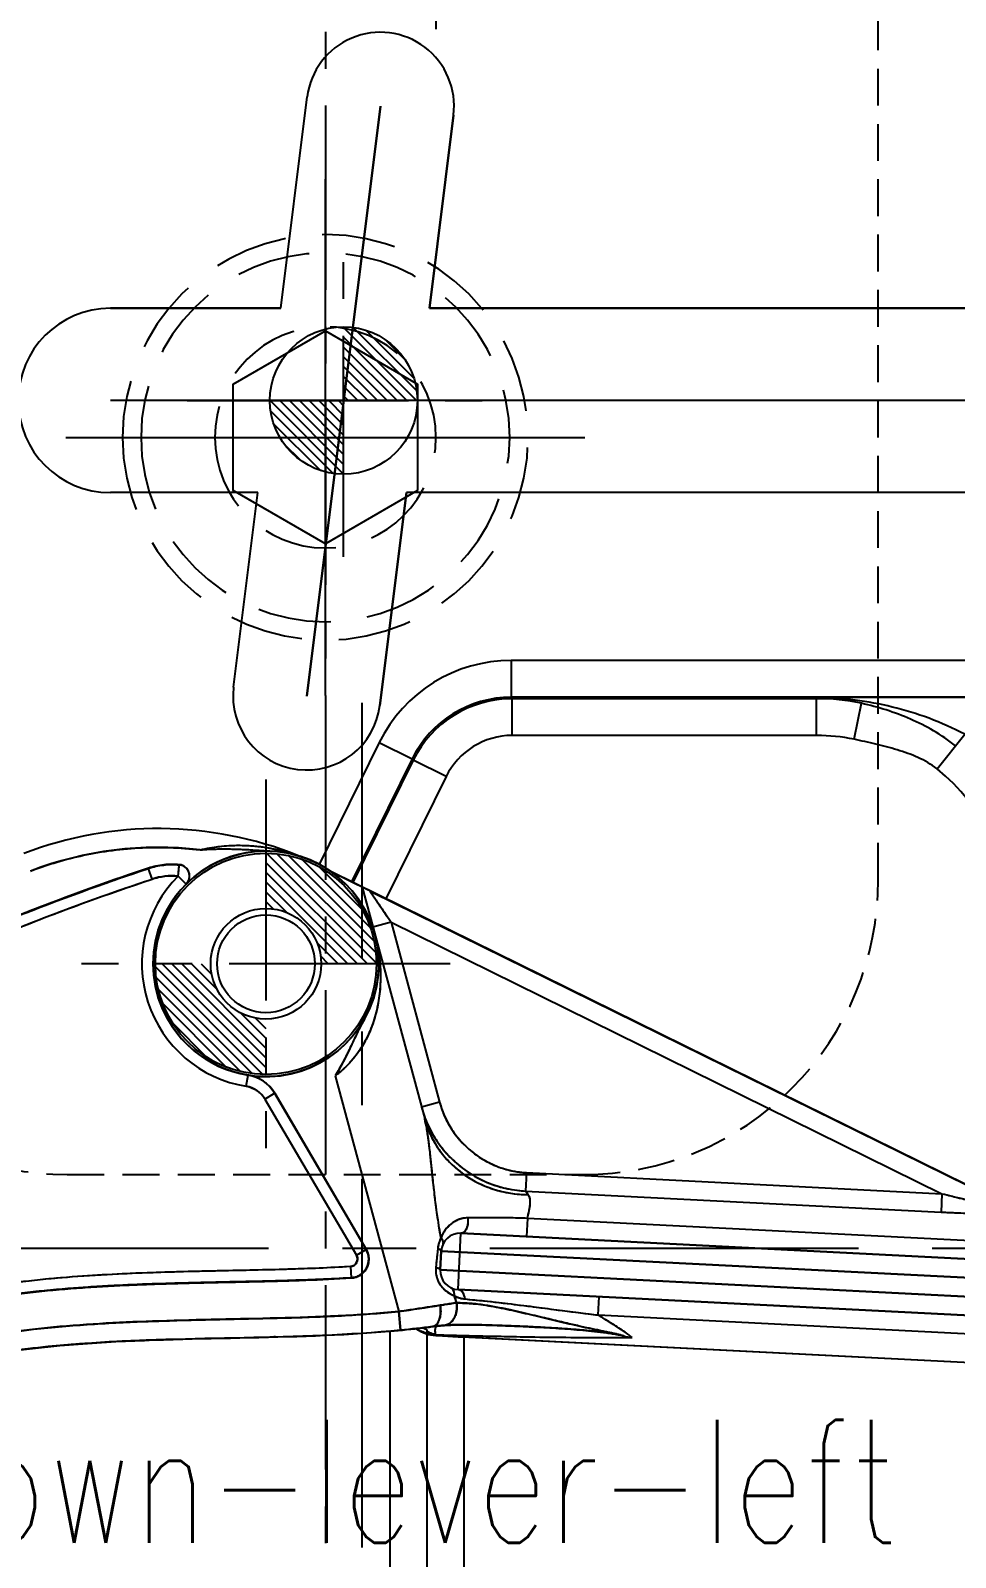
# Model space of a CAD drawing. Header units: millimetres. Extents: x 28656 to 29764, y -21384 to -20601.
# Drawn here: x 29195.28 to 29220.37, y -20799.65 to -20758.23 of the extents above; entities that cross this region are included whole.
import ezdxf

# ---------------------------------------------------------------- set-up
doc = ezdxf.new("R2010")
doc.units = ezdxf.units.MM
doc.header["$LTSCALE"] = 8
for name, pattern in [('CENTER', [2, 1.25, -0.25, 0.25, -0.25]), ('CENTER2', [1.125, 0.75, -0.125, 0.125, -0.125]), ('HIDDEN', [0.375, 0.25, -0.125]), ('HIDDEN2', [0.1875, 0.125, -0.0625])]:
    doc.linetypes.add(name, pattern=pattern)
for name, color, linetype in [('Cav-cor', 30, 'Continuous'), ('CL', 1, 'Continuous'), ('PIN', 5, 'Continuous'), ('PRODUCT', 1, 'Continuous'), ('Ru', 8, 'Continuous'), ('SCREW', 52, 'HIDDEN')]:
    doc.layers.add(name, color=color, linetype=linetype)
doc.styles.add('txt', font='txt.shx', dxfattribs={"width": 0.75, "height": 3.2})

# ---------------------------------------------------------------- blocks, each defined once
blk = doc.blocks.new('20100512.182342')
at = {"linetype": 'HIDDEN'}
blk.add_circle((0, 0), 5.5, dxfattribs=at)
at = {"layer": 'SCREW', "linetype": 'CENTER', "ltscale": 5}
for p, q in [((0, -7.042), (0, 7.042)), ((-7, 0), (7, 0))]:
    blk.add_line(p, q, dxfattribs=at)
at = {"layer": 'SCREW', "linetype": 'Continuous'}
blk.add_lwpolyline([(-1.443, 2.5), (-2.887, 0), (-1.443, -2.5), (1.443, -2.5), (2.887, 0), (1.443, 2.5)], close=True, dxfattribs=at)
at = {"layer": 'SCREW'}
for radius in [5, 3]:
    blk.add_circle((0, 0), radius, dxfattribs=at)

msp = doc.modelspace()

# ---------------------------------------------------------------- hatches: boundary and pattern name
at = {"layer": 'PIN', "linetype": 'Continuous'}
h = msp.add_hatch(dxfattribs=at)
h.set_pattern_fill('ANSI31', color=141, scale=1.5, angle=90, style=0)
h.set_pattern_definition([(135, (29409.0583, -20782.50562), (-0.13258252, -0.13258252), [])])
h.paths.add_polyline_path([(29203.776, -20768.266), (29201.776, -20768.266, 0.414214), (29203.776, -20770.266)])
h.paths.add_polyline_path([(29203.776, -20766.266), (29203.776, -20768.266), (29205.776, -20768.266, 0.414214)])
h = msp.add_hatch(dxfattribs=at)
h.set_pattern_fill('ANSI31', color=61, scale=1.5, angle=90, style=0)
h.set_pattern_definition([(135, (28966.96024, -21080.12918), (-0.13258252, -0.13258252), [])])
h.paths.add_polyline_path([(29198.669, -20783.547), (29200.169, -20783.547, 0.414214), (29201.669, -20785.047), (29201.669, -20786.547, -0.414214)])
h.paths.add_polyline_path([(29201.669, -20782.047), (29201.669, -20780.547, -0.414214), (29204.669, -20783.547), (29203.169, -20783.547, 0.414214)])

# ---------------------------------------------------------------- linework, layer by layer
at = {"linetype": 'CENTER', "ltscale": 0.5}
msp.add_line((29203.28, -20648.266), (29203.28, -20998.266), dxfattribs=at)
at = {"linetype": 'HIDDEN2'}
msp.add_lwpolyline([(29196.28, -20789.266), (29210.28, -20789.266, 0.414214), (29218.28, -20781.266), (29218.28, -20757.266, 0.414214), (29210.28, -20749.266), (29196.28, -20749.266, 0.414214), (29188.28, -20757.266), (29188.28, -20781.266, 0.414214)], format="xyb", close=True, dxfattribs=at)
at = {"layer": 'Cav-cor', "color": 241}
for p, q in [((29202.072, -20765.766), (29202.787, -20760.031)), ((29204.772, -20760.278), (29202.776, -20776.289)), ((29206.756, -20760.526), (29206.103, -20765.766)), ((29197.449, -20765.766), (29202.072, -20765.766)), ((29206.103, -20765.766), (29229.243, -20765.766)), ((29229.056, -20768.266), (29197.449, -20768.266)), ((29201.449, -20770.766), (29197.449, -20770.766)), ((29200.792, -20776.042), (29201.449, -20770.766)), ((29205.48, -20770.766), (29204.761, -20776.537)), ((29228.858, -20770.766), (29205.48, -20770.766)), ((29208.324, -20775.317), (29208.324, -20776.316)), ((29227.247, -20775.317), (29208.324, -20775.317)), ((29208.324, -20776.316), (29208.348, -20776.355)), ((29227.247, -20776.316), (29208.324, -20776.316)), ((29208.348, -20777.353), (29208.348, -20776.355)), ((29216.607, -20776.355), (29208.348, -20776.355)), ((29216.607, -20776.355), (29216.638, -20776.323)), ((29216.607, -20777.353), (29216.607, -20776.355)), ((29227.239, -20776.323), (29216.638, -20776.323)), ((29217.622, -20777.457), (29217.824, -20776.48)), ((29219.872, -20778.259), (29220.622, -20777.322)), ((29204.741, -20777.546), (29203.113, -20780.849)), ((29204.741, -20777.546), (29205.637, -20777.987)), ((29216.607, -20777.353), (29208.348, -20777.353)), ((29205.637, -20777.987), (29203.992, -20781.324)), ((29205.661, -20778.026), (29204.027, -20781.341)), ((29205.637, -20777.987), (29205.661, -20778.026)), ((29206.557, -20778.468), (29205.661, -20778.026)), ((29206.557, -20778.468), (29204.923, -20781.783)), ((29198.481, -20780.954), (29198.481, -20780.959)), ((29198.578, -20781.249), (29198.481, -20780.959)), ((29199.317, -20780.863), (29199.322, -20780.859)), ((29203.443, -20781.054), (29204.419, -20781.535)), ((29199.289, -20781.168), (29199.505, -20781.384)), ((29204.277, -20781.465), (29205.974, -20787.756)), ((29204.485, -20781.569), (29204.519, -20781.618)), ((29204.519, -20781.618), (29205.063, -20782.42)), ((29204.551, -20781.6), (29222.269, -20790.33)), ((29205.063, -20782.42), (29204.571, -20782.553)), ((29205.063, -20782.42), (29206.38, -20787.302)), ((29205.063, -20782.42), (29220.005, -20789.783)), ((29201.135, -20786.87), (29201.183, -20786.568)), ((29203.545, -20786.585), (29205.271, -20792.98)), ((29201.638, -20787.215), (29201.902, -20787.06)), ((29201.638, -20787.215), (29204.123, -20791.454)), ((29201.902, -20787.06), (29204.387, -20791.299)), ((29201.902, -20787.06), (29201.907, -20787.061)), ((29201.907, -20787.061), (29204.393, -20791.303)), ((29206.38, -20787.302), (29205.888, -20787.435)), ((29208.737, -20789.212), (29208.712, -20789.711)), ((29208.737, -20789.212), (29220.005, -20789.783)), ((29208.712, -20789.711), (29219.98, -20790.282)), ((29208.784, -20789.81), (29208.712, -20789.711)), ((29220.005, -20789.783), (29219.98, -20790.282)), ((29208.762, -20790.453), (29208.737, -20790.948)), ((29227.357, -20791.396), (29208.762, -20790.453)), ((29206.881, -20792.386), (29206.958, -20790.858)), ((29206.958, -20790.858), (29227.332, -20791.89)), ((29204.123, -20791.454), (29204.387, -20791.299)), ((29204.393, -20791.303), (29204.387, -20791.299)), ((29206.33, -20791.268), (29206.277, -20791.785)), ((29206.397, -20791.85), (29206.423, -20791.341)), ((29206.423, -20791.341), (29227.816, -20792.425)), ((29203.96, -20791.761), (29203.978, -20792.066)), ((29203.985, -20792.069), (29203.978, -20792.066)), ((29206.397, -20791.85), (29227.79, -20792.935)), ((29227.255, -20793.418), (29206.881, -20792.386)), ((29210.679, -20793.074), (29210.704, -20792.579)), ((29205.32, -20793.487), (29205.271, -20792.98)), ((29210.679, -20793.074), (29227.23, -20793.913)), ((29206.03, -20793.479), (29206.03, -20800.22)), ((29206.037, -20793.495), (29206.037, -20800.213)), ((29206.295, -20793.376), (29206.306, -20793.375)), ((29205.031, -20793.514), (29205.031, -20800.22)), ((29206.269, -20793.601), (29206.318, -20793.611)), ((29207.036, -20793.67), (29207.036, -20800.213)), ((29207.036, -20793.67), (29228.209, -20794.743))]:
    msp.add_line(p, q, dxfattribs=at)
msp.add_lwpolyline([(29202.512, -20780.605), (29202.517, -20780.607), (29202.526, -20780.609), (29202.535, -20780.612), (29202.556, -20780.619)], dxfattribs=at)
msp.add_circle((29201.669, -20783.547), 1.326, dxfattribs=at)
for centre, radius, start, end in [((29204.772, -20760.278), 2, 352.8966, 172.8966), ((29197.449, -20768.266), 2.5, 90, 270), ((29208.323, -20779.311), 3.994, 89.9915, 153.7769), ((29202.776, -20776.289), 2, 172.8966, 352.8966), ((29208.321, -20779.308), 2.992, 89.9533, 153.8151), ((29208.35, -20779.353), 2.998, 90.0297, 153.7388), ((29216.604, -20782.357), 6.002, 78.2677, 89.9751), ((29216.473, -20782.136), 5.815, 76.5635, 88.3753), ((29208.348, -20779.35), 1.997, 89.9915, 153.7769), ((29216.607, -20782.356), 5.003, 78.2922, 90.0017), ((29216.565, -20782.387), 5.289, 359.9685, 51.3003), ((29198.748, -20790.08), 10.2, 68.1326, 110.9527), ((29198.748, -20790.08), 9.69, 83.2756, 110.9525), ((29201.669, -20783.547), 3.06, 73.336, 134.9322), ((29201.669, -20783.547), 3.06, 260.9231, 72.6012), ((29202.737, -20780.14), 0.51, 248.1314, 252.6023), ((29199.125, -20782.889), 2.039, 84.466, 108.4178), ((29199.125, -20782.893), 2.039, 84.5873, 108.4147), ((29199.288, -20781.168), 0.306, 315.0854, 84.5455), ((29199.292, -20781.164), 0.306, 314.8637, 84.4381), ((29201.669, -20783.547), 3.366, 135.019, 260.8583), ((29199.125, -20782.89), 1.73, 84.5632, 108.4291), ((29201.669, -20783.547), 3.06, 135.0172, 260.8583), ((29201.021, -20787.576), 0.715, 30.389, 80.8654), ((29201.021, -20787.576), 1.021, 30.3655, 80.8611), ((29201.026, -20787.577), 1.021, 30.3888, 80.9305), ((29206.932, -20791.367), 0.51, 87.0985, 177.0985), ((29203.946, -20791.557), 0.51, 273.5675, 30.3001), ((29203.954, -20791.561), 0.509, 273.4487, 30.4279), ((29203.947, -20791.557), 0.204, 273.4402, 30.4272), ((29206.907, -20791.876), 0.51, 177.0985, 267.0985), ((29223.951, -20787.682), 17.848, 195.8286, 196.4842), ((29199.052, -20747.92), 45.487, 277.8575, 279.2892), ((29202.621, -20765.519), 28.098, 274.9218, 276.7741), ((29203.072, -20769.433), 24.159, 276.8048, 277.6064), ((29205.283, -20793.835), 0.827, 24.218, 25.4689), ((29206.147, -20793.196), 0.2, 304.5024, 307.971), ((29206.178, -20792.358), 1.025, 275.1345, 276.5563), ((29206.323, -20793.419), 0.047, 110.7503, 130.0072)]:
    msp.add_arc(centre, radius, start, end, dxfattribs=at)
for points, knots in [([(29220.622, -20777.322), (29220.31, -20777.155), (29219.669, -20776.868), (29218.669, -20776.563), (29217.657, -20776.378), (29216.977, -20776.329), (29216.638, -20776.323)], [0, 0, 0, 0, 0.255974, 0.507363, 0.754808, 1, 1, 1, 1]), ([(29220.372, -20777.634), (29220.185, -20777.485), (29219.791, -20777.215), (29219.156, -20776.896), (29218.499, -20776.652), (29218.05, -20776.531), (29217.824, -20776.48)], [0, 0, 0, 0, 0.254471, 0.505956, 0.754248, 1, 1, 1, 1]), ([(29219.872, -20778.259), (29219.716, -20778.133), (29219.45, -20777.984), (29219.078, -20777.835), (29218.792, -20777.741), (29218.502, -20777.659), (29218.113, -20777.562), (29217.818, -20777.498), (29217.622, -20777.457)], [0, 0, 0, 0, 0.249566, 0.374634, 0.499708, 0.624783, 0.749858, 1, 1, 1, 1]), ([(29199.882, -20780.457), (29200.313, -20780.351), (29201.204, -20780.279), (29202.076, -20780.453), (29202.487, -20780.593)], [0, 0, 0, 0, 0.505323, 1, 1, 1, 1]), ([(29199.883, -20780.457), (29200.047, -20780.442), (29200.376, -20780.427), (29200.871, -20780.433), (29201.364, -20780.459), (29201.693, -20780.483), (29201.858, -20780.493)], [0, 0, 0, 0, 0.249984, 0.49998, 0.749987, 1, 1, 1, 1]), ([(29198.481, -20780.954), (29197.268, -20781.359), (29194.862, -20782.235), (29191.335, -20783.753), (29187.9, -20785.471), (29185.68, -20786.745), (29184.588, -20787.413)], [0, 0, 0, 0, 0.249994, 0.5, 0.750006, 1, 1, 1, 1]), ([(29184.593, -20787.415), (29185.684, -20786.747), (29187.904, -20785.473), (29191.337, -20783.756), (29194.863, -20782.239), (29197.268, -20781.363), (29198.481, -20780.959)], [0, 0, 0, 0, 0.249998, 0.499997, 0.749997, 1, 1, 1, 1]), ([(29199.289, -20781.168), (29199.288, -20781.148), (29199.293, -20781.11), (29199.299, -20781.055), (29199.305, -20781.004), (29199.308, -20780.965), (29199.31, -20780.937), (29199.312, -20780.919), (29199.314, -20780.904), (29199.315, -20780.891), (29199.316, -20780.88), (29199.316, -20780.872), (29199.317, -20780.867), (29199.317, -20780.864), (29199.317, -20780.863)], [0, 0, 0, 0, 0.190275, 0.373709, 0.543481, 0.693488, 0.759294, 0.818139, 0.869489, 0.912891, 0.947908, 0.974212, 0.991568, 1, 1, 1, 1]), ([(29184.767, -20787.667), (29185.852, -20787.003), (29188.06, -20785.737), (29191.474, -20784.03), (29194.98, -20782.522), (29197.371, -20781.651), (29198.578, -20781.249)], [0, 0, 0, 0, 0.249998, 0.499997, 0.749997, 1, 1, 1, 1]), ([(29204.485, -20781.569), (29204.48, -20781.566), (29204.457, -20781.556), (29204.435, -20781.544), (29204.419, -20781.535)], [0, 0, 0, 0, 0.254995, 1, 1, 1, 1]), ([(29204.551, -20781.6), (29204.546, -20781.597), (29204.524, -20781.586), (29204.502, -20781.576), (29204.485, -20781.569)], [0, 0, 0, 0, 0.253793, 1, 1, 1, 1]), ([(29204.624, -20782.75), (29204.709, -20783.067), (29204.812, -20783.731), (29204.746, -20784.578), (29204.553, -20785.246), (29204.322, -20785.743), (29204.049, -20786.127), (29203.779, -20786.403), (29203.626, -20786.528), (29203.545, -20786.585)], [0, 0, 0, 0, 0.233625, 0.472891, 0.597183, 0.726006, 0.860416, 0.929775, 1, 1, 1, 1]), ([(29204.338, -20785.045), (29204.267, -20785.171), (29204.138, -20785.43), (29203.956, -20785.822), (29203.767, -20786.212), (29203.624, -20786.463), (29203.545, -20786.585)], [0, 0, 0, 0, 0.249989, 0.499999, 0.749999, 1, 1, 1, 1]), ([(29205.888, -20787.435), (29205.93, -20787.591), (29206.039, -20787.897), (29206.271, -20788.323), (29206.568, -20788.709), (29206.921, -20789.043), (29207.322, -20789.318), (29207.762, -20789.526), (29208.228, -20789.663), (29208.55, -20789.704), (29208.712, -20789.711)], [0, 0, 0, 0, 0.124951, 0.249918, 0.374906, 0.499908, 0.624928, 0.749935, 0.874981, 1, 1, 1, 1]), ([(29206.38, -20787.302), (29206.415, -20787.433), (29206.506, -20787.688), (29206.701, -20788.045), (29206.948, -20788.367), (29207.243, -20788.647), (29207.577, -20788.878), (29207.944, -20789.054), (29208.333, -20789.17), (29208.602, -20789.205), (29208.737, -20789.212)], [0, 0, 0, 0, 0.124929, 0.249882, 0.374866, 0.499874, 0.624908, 0.749932, 0.874988, 1, 1, 1, 1]), ([(29206.417, -20790.984), (29206.365, -20790.697), (29206.3, -20790.267), (29206.23, -20789.694), (29206.184, -20789.274), (29206.142, -20788.864), (29206.098, -20788.469), (29206.057, -20788.155), (29206.014, -20787.92), (29205.989, -20787.809), (29205.974, -20787.756)], [0, 0, 0, 0, 0.268277, 0.4005, 0.530625, 0.657687, 0.780196, 0.895658, 0.949595, 1, 1, 1, 1]), ([(29205.974, -20787.756), (29206.014, -20787.902), (29206.118, -20788.188), (29206.346, -20788.584), (29206.64, -20788.939), (29206.992, -20789.243), (29207.394, -20789.489), (29207.834, -20789.67), (29208.302, -20789.782), (29208.623, -20789.809), (29208.784, -20789.81)], [0, 0, 0, 0, 0.121187, 0.24302, 0.365695, 0.489656, 0.615092, 0.742043, 0.870516, 1, 1, 1, 1]), ([(29208.762, -20790.453), (29208.776, -20790.386), (29208.799, -20790.289), (29208.824, -20790.163), (29208.836, -20790.078), (29208.84, -20790), (29208.835, -20789.928), (29208.817, -20789.865), (29208.796, -20789.827), (29208.784, -20789.81)], [0, 0, 0, 0, 0.311977, 0.453059, 0.582912, 0.701167, 0.80836, 0.906607, 1, 1, 1, 1]), ([(29220.005, -20789.783), (29220.188, -20789.829), (29220.553, -20789.918), (29221.01, -20790.024), (29221.373, -20790.107), (29221.642, -20790.168), (29221.903, -20790.229), (29222.074, -20790.274), (29222.157, -20790.299)], [0, 0, 0, 0, 0.255339, 0.509721, 0.635939, 0.760787, 0.883056, 1, 1, 1, 1]), ([(29207.138, -20790.439), (29207.096, -20790.44), (29207.012, -20790.448), (29206.858, -20790.494), (29206.687, -20790.593), (29206.522, -20790.765), (29206.446, -20790.907), (29206.417, -20790.984)], [0, 0, 0, 0, 0.133976, 0.260475, 0.502107, 0.743522, 1, 1, 1, 1]), ([(29207.138, -20790.439), (29207.143, -20790.463), (29207.148, -20790.513), (29207.146, -20790.587), (29207.134, -20790.66), (29207.112, -20790.726), (29207.082, -20790.782), (29207.046, -20790.825), (29207.004, -20790.853), (29206.973, -20790.858), (29206.958, -20790.858)], [0, 0, 0, 0, 0.145392, 0.295122, 0.442386, 0.58156, 0.707898, 0.81855, 0.914246, 1, 1, 1, 1]), ([(29208.762, -20790.453), (29208.478, -20790.442), (29207.936, -20790.436), (29207.395, -20790.439), (29207.138, -20790.439)], [0, 0, 0, 0, 0.526133, 1, 1, 1, 1]), ([(29219.98, -20790.282), (29220.16, -20790.291), (29220.52, -20790.307), (29221.056, -20790.323), (29221.496, -20790.331), (29221.839, -20790.338), (29222.006, -20790.344), (29222.088, -20790.348)], [0, 0, 0, 0, 0.256784, 0.511974, 0.762393, 0.883694, 1, 1, 1, 1]), ([(29206.417, -20790.984), (29206.395, -20791.025), (29206.356, -20791.118), (29206.335, -20791.216), (29206.33, -20791.268)], [0, 0, 0, 0, 0.471139, 1, 1, 1, 1]), ([(29206.417, -20790.984), (29206.429, -20790.998), (29206.45, -20791.028), (29206.47, -20791.076), (29206.475, -20791.124), (29206.469, -20791.154), (29206.463, -20791.167)], [0, 0, 0, 0, 0.287003, 0.54627, 0.780674, 1, 1, 1, 1]), ([(29206.33, -20791.268), (29206.344, -20791.273), (29206.368, -20791.283), (29206.395, -20791.298), (29206.41, -20791.312), (29206.42, -20791.324), (29206.423, -20791.334), (29206.423, -20791.341)], [0, 0, 0, 0, 0.348595, 0.628078, 0.741596, 0.83926, 1, 1, 1, 1]), ([(29203.96, -20791.761), (29203.122, -20791.812), (29201.863, -20791.849), (29200.184, -20791.883), (29198.506, -20791.923), (29196.409, -20792.016), (29194.738, -20792.199), (29193.909, -20792.334)], [0, 0, 0, 0, 0.249998, 0.375, 0.500004, 0.750001, 1, 1, 1, 1]), ([(29206.277, -20791.785), (29206.273, -20791.828), (29206.272, -20791.917), (29206.296, -20792.049), (29206.344, -20792.174), (29206.435, -20792.318), (29206.579, -20792.454), (29206.714, -20792.525), (29206.78, -20792.55)], [0, 0, 0, 0, 0.133489, 0.269783, 0.40584, 0.538894, 0.785901, 1, 1, 1, 1]), ([(29206.277, -20791.785), (29206.295, -20791.789), (29206.319, -20791.795), (29206.348, -20791.807), (29206.366, -20791.815), (29206.38, -20791.823), (29206.39, -20791.832), (29206.396, -20791.841), (29206.397, -20791.848), (29206.397, -20791.85)], [0, 0, 0, 0, 0.369647, 0.525786, 0.660403, 0.773182, 0.864824, 0.938215, 1, 1, 1, 1]), ([(29193.955, -20792.64), (29194.369, -20792.573), (29195.199, -20792.46), (29196.451, -20792.344), (29197.705, -20792.269), (29198.961, -20792.222), (29200.217, -20792.192), (29201.892, -20792.158), (29203.149, -20792.121), (29203.985, -20792.069)], [0, 0, 0, 0, 0.125002, 0.250004, 0.375005, 0.500006, 0.625008, 0.750009, 1, 1, 1, 1]), ([(29203.978, -20792.066), (29203.143, -20792.117), (29201.888, -20792.155), (29200.214, -20792.188), (29198.541, -20792.228), (29196.451, -20792.32), (29194.784, -20792.502), (29193.958, -20792.636)], [0, 0, 0, 0, 0.249998, 0.375001, 0.500005, 0.750001, 1, 1, 1, 1]), ([(29206.78, -20792.55), (29206.782, -20792.527), (29206.781, -20792.481), (29206.764, -20792.418), (29206.732, -20792.367), (29206.702, -20792.344), (29206.685, -20792.336)], [0, 0, 0, 0, 0.286565, 0.546819, 0.781512, 1, 1, 1, 1]), ([(29206.78, -20792.55), (29206.825, -20792.575), (29206.919, -20792.615), (29207.019, -20792.635), (29207.069, -20792.64)], [0, 0, 0, 0, 0.50148, 1, 1, 1, 1]), ([(29207.069, -20792.64), (29207.067, -20792.606), (29207.054, -20792.543), (29207.013, -20792.461), (29206.954, -20792.403), (29206.904, -20792.387), (29206.881, -20792.386)], [0, 0, 0, 0, 0.292888, 0.559289, 0.791984, 1, 1, 1, 1]), ([(29207.069, -20792.64), (29207.338, -20792.665), (29207.907, -20792.724), (29208.789, -20792.832), (29209.723, -20792.956), (29210.358, -20793.037), (29210.679, -20793.074)], [0, 0, 0, 0, 0.22225, 0.471945, 0.733246, 1, 1, 1, 1]), ([(29192.873, -20793.872), (29193.884, -20793.645), (29195.43, -20793.427), (29197.499, -20793.283), (29199.054, -20793.224), (29200.609, -20793.19), (29202.165, -20793.157), (29203.719, -20793.102), (29204.755, -20793.029), (29205.271, -20792.98)], [0, 0, 0, 0, 0.249954, 0.374966, 0.499965, 0.62495, 0.749973, 0.875014, 1, 1, 1, 1]), ([(29206.271, -20793.353), (29206.3, -20793.33), (29206.338, -20793.281), (29206.371, -20793.204), (29206.399, -20793.108), (29206.413, -20792.975), (29206.404, -20792.865), (29206.395, -20792.81)], [0, 0, 0, 0, 0.195961, 0.310498, 0.435365, 0.709155, 1, 1, 1, 1]), ([(29206.395, -20792.81), (29206.435, -20792.804), (29206.582, -20792.78), (29206.729, -20792.759), (29206.837, -20792.746)], [0, 0, 0, 0, 0.273751, 1, 1, 1, 1]), ([(29206.513, -20793.355), (29206.54, -20793.352), (29206.594, -20793.336), (29206.668, -20793.292), (29206.732, -20793.229), (29206.803, -20793.121), (29206.853, -20792.956), (29206.849, -20792.816), (29206.837, -20792.746)], [0, 0, 0, 0, 0.107209, 0.218454, 0.33546, 0.459223, 0.723558, 1, 1, 1, 1]), ([(29206.837, -20792.746), (29206.911, -20792.747), (29207.025, -20792.749), (29207.18, -20792.758), (29207.349, -20792.772), (29207.569, -20792.8), (29207.842, -20792.845), (29208.123, -20792.9), (29208.41, -20792.962), (29208.701, -20793.029), (29209.094, -20793.122), (29209.488, -20793.217), (29209.884, -20793.31), (29210.182, -20793.377), (29210.431, -20793.432), (29210.629, -20793.475), (29210.778, -20793.506), (29210.927, -20793.538), (29211.05, -20793.564), (29211.149, -20793.586), (29211.223, -20793.603), (29211.296, -20793.619), (29211.344, -20793.632), (29211.367, -20793.638)], [0, 0, 0, 0, 0.048033, 0.073939, 0.100964, 0.157908, 0.217883, 0.280048, 0.343736, 0.408432, 0.473775, 0.605466, 0.671513, 0.737573, 0.803572, 0.836531, 0.869448, 0.902325, 0.935112, 0.951465, 0.967776, 0.984052, 1, 1, 1, 1]), ([(29211.598, -20793.685), (29211.57, -20793.661), (29211.508, -20793.611), (29211.408, -20793.54), (29211.298, -20793.466), (29211.181, -20793.39), (29211.06, -20793.313), (29210.892, -20793.207), (29210.765, -20793.128), (29210.679, -20793.074)], [0, 0, 0, 0, 0.101221, 0.214075, 0.33514, 0.461502, 0.591974, 0.725673, 1, 1, 1, 1]), ([(29205.935, -20793.421), (29205.947, -20793.427), (29205.969, -20793.437), (29205.998, -20793.452), (29206.018, -20793.465), (29206.028, -20793.474), (29206.03, -20793.479)], [0, 0, 0, 0, 0.367467, 0.655291, 0.864205, 1, 1, 1, 1]), ([(29206.037, -20793.495), (29206.039, -20793.499), (29206.046, -20793.507), (29206.06, -20793.519), (29206.081, -20793.532), (29206.119, -20793.553), (29206.182, -20793.578), (29206.238, -20793.594), (29206.269, -20793.601)], [0, 0, 0, 0, 0.049276, 0.120242, 0.21394, 0.330033, 0.625803, 1, 1, 1, 1]), ([(29206.188, -20793.389), (29206.201, -20793.388), (29206.226, -20793.381), (29206.25, -20793.368), (29206.261, -20793.361)], [0, 0, 0, 0, 0.489449, 1, 1, 1, 1]), ([(29206.269, -20793.601), (29206.268, -20793.582), (29206.264, -20793.549), (29206.262, -20793.501), (29206.263, -20793.46), (29206.266, -20793.436), (29206.269, -20793.425)], [0, 0, 0, 0, 0.310104, 0.58139, 0.81098, 1, 1, 1, 1]), ([(29206.269, -20793.425), (29206.27, -20793.421), (29206.275, -20793.405), (29206.284, -20793.39), (29206.293, -20793.383)], [0, 0, 0, 0, 0.290201, 1, 1, 1, 1]), ([(29206.306, -20793.375), (29206.325, -20793.373), (29206.393, -20793.365), (29206.462, -20793.359), (29206.513, -20793.355)], [0, 0, 0, 0, 0.268016, 1, 1, 1, 1]), ([(29206.513, -20793.355), (29206.589, -20793.35), (29206.75, -20793.343), (29207.098, -20793.337), (29207.574, -20793.343), (29208.177, -20793.364), (29208.808, -20793.391), (29209.452, -20793.425), (29209.991, -20793.462), (29210.422, -20793.5), (29210.691, -20793.53), (29210.904, -20793.558), (29211.036, -20793.577), (29211.141, -20793.595), (29211.219, -20793.609), (29211.296, -20793.624), (29211.347, -20793.635), (29211.373, -20793.64)], [0, 0, 0, 0, 0.047155, 0.098823, 0.214386, 0.339791, 0.470246, 0.60292, 0.736302, 0.802924, 0.869295, 0.902317, 0.935159, 0.951491, 0.967749, 0.983889, 1, 1, 1, 1]), ([(29192.902, -20794.389), (29194.175, -20794.097), (29198.189, -20793.608), (29202.383, -20793.743), (29205.031, -20793.514)], [0, 0, 0, 0, 0.328036, 1, 1, 1, 1]), ([(29206.318, -20793.611), (29206.368, -20793.621), (29206.477, -20793.636), (29206.651, -20793.65), (29206.839, -20793.66), (29206.97, -20793.667), (29207.036, -20793.67)], [0, 0, 0, 0, 0.213486, 0.457589, 0.723261, 1, 1, 1, 1]), ([(29206.318, -20793.611), (29206.757, -20793.623), (29207.636, -20793.646), (29208.956, -20793.671), (29210.277, -20793.686), (29211.158, -20793.687), (29211.598, -20793.685)], [0, 0, 0, 0, 0.249563, 0.499622, 0.74982, 1, 1, 1, 1]), ([(29211.367, -20793.638), (29211.385, -20793.643), (29211.421, -20793.655), (29211.476, -20793.673), (29211.536, -20793.682), (29211.577, -20793.684), (29211.598, -20793.685)], [0, 0, 0, 0, 0.237116, 0.474486, 0.732136, 1, 1, 1, 1])]:
    msp.add_open_spline(points, degree=3, knots=knots, dxfattribs=at)
at = {"layer": 'CL', "color": 6, "linetype": 'CENTER'}
for p, q in [((29206.28, -20728.196), (29206.28, -20759.806)), ((29204.28, -20799.382), (29204.28, -20776.47)), ((29233.741, -20791.266), (29173.76, -20791.266))]:
    msp.add_line(p, q, dxfattribs=at)
at = {"layer": 'PIN', "color": 141, "linetype": 'CENTER2'}
for p, q in [((29203.776, -20772.511), (29203.776, -20764.021)), ((29199.531, -20768.266), (29208.022, -20768.266))]:
    msp.add_line(p, q, dxfattribs=at)
at = {"layer": 'PIN', "color": 61, "linetype": 'CENTER2'}
for p, q in [((29201.669, -20778.547), (29201.669, -20788.547)), ((29206.669, -20783.547), (29196.669, -20783.547))]:
    msp.add_line(p, q, dxfattribs=at)
at = {"layer": 'PIN', "color": 141, "linetype": 'Continuous'}
msp.add_circle((29203.776, -20768.266), 2, dxfattribs=at)
at = {"layer": 'PIN', "color": 61}
for radius in [3, 1.5]:
    msp.add_circle((29201.669, -20783.547), radius, dxfattribs=at)
at = {"layer": 'PRODUCT'}
for p, q in [((29198.481, -20780.954), (29198.481, -20780.959)), ((29198.578, -20781.249), (29198.481, -20780.959)), ((29222.33, -20790.36), (29203.443, -20781.054)), ((29199.289, -20781.168), (29199.505, -20781.384)), ((29204.277, -20781.465), (29205.974, -20787.756)), ((29205.063, -20782.42), (29204.571, -20782.553)), ((29205.063, -20782.42), (29220.005, -20789.783)), ((29205.063, -20782.42), (29206.38, -20787.302)), ((29201.135, -20786.87), (29201.183, -20786.568)), ((29203.545, -20786.585), (29205.271, -20792.98)), ((29201.638, -20787.215), (29201.902, -20787.06)), ((29201.638, -20787.215), (29204.123, -20791.454)), ((29201.902, -20787.06), (29204.387, -20791.299)), ((29201.907, -20787.061), (29204.393, -20791.303)), ((29206.38, -20787.302), (29205.888, -20787.435)), ((29208.737, -20789.212), (29208.712, -20789.711)), ((29208.737, -20789.212), (29220.005, -20789.783)), ((29208.712, -20789.711), (29219.98, -20790.282)), ((29220.005, -20789.783), (29219.98, -20790.282)), ((29208.762, -20790.453), (29208.737, -20790.948)), ((29227.357, -20791.396), (29208.762, -20790.453)), ((29206.881, -20792.386), (29206.958, -20790.858)), ((29227.332, -20791.89), (29206.958, -20790.858)), ((29204.123, -20791.454), (29204.387, -20791.299)), ((29206.423, -20791.341), (29206.397, -20791.85)), ((29227.816, -20792.425), (29206.423, -20791.341)), ((29203.96, -20791.761), (29203.978, -20792.066)), ((29203.985, -20792.069), (29203.978, -20792.066)), ((29227.79, -20792.935), (29206.397, -20791.85)), ((29206.881, -20792.386), (29227.255, -20793.418)), ((29210.679, -20793.074), (29210.704, -20792.579)), ((29205.271, -20792.98), (29205.32, -20793.487)), ((29210.679, -20793.074), (29227.23, -20793.913)), ((29206.295, -20793.376), (29206.306, -20793.375)), ((29206.276, -20793.632), (29228.209, -20794.743))]:
    msp.add_line(p, q, dxfattribs=at)
for radius in [3.06, 1.326]:
    msp.add_circle((29201.669, -20783.547), radius, dxfattribs=at)
for centre, radius, start, end in [((29198.748, -20790.08), 10.2, 68.1326, 110.9527), ((29201.669, -20783.547), 3.366, 135.019, 260.8583), ((29206.932, -20791.367), 0.51, 87.0985, 177.0985), ((29206.907, -20791.876), 0.51, 177.0985, 267.0985), ((29206.327, -20792.613), 1.02, 235.2735, 267.0986)]:
    msp.add_arc(centre, radius, start, end, dxfattribs=at)
for points, start_tangent, end_tangent in [([(29195.283, -20781.031), (29195.911, -20780.815), (29196.625, -20780.625), (29197.401, -20780.484), (29198.218, -20780.404), (29199.053, -20780.395), (29199.883, -20780.457)], (0.933881, 0.357584), (0.99312, -0.1171)), ([(29199.882, -20780.457), (29200.147, -20780.401), (29200.415, -20780.362), (29200.658, -20780.341), (29200.875, -20780.333), (29201.07, -20780.335), (29201.247, -20780.343), (29201.408, -20780.357), (29201.555, -20780.374), (29201.686, -20780.393), (29201.803, -20780.414), (29201.908, -20780.435), (29202.003, -20780.455), (29202.089, -20780.476), (29202.169, -20780.496), (29202.242, -20780.517), (29202.312, -20780.537), (29202.377, -20780.557), (29202.436, -20780.576), (29202.487, -20780.593), (29202.528, -20780.607), (29202.547, -20780.614)], (0.971309, 0.23782), (0.933096, -0.359627)), ([(29199.883, -20780.457), (29200.207, -20780.437), (29200.504, -20780.431), (29200.777, -20780.434), (29201.027, -20780.443), (29201.259, -20780.454), (29201.473, -20780.468), (29201.673, -20780.481), (29201.858, -20780.493)], (0.996205, 0.087042), (0.998106, -0.06152)), ([(29198.481, -20780.954), (29194.171, -20782.553), (29189.99, -20784.437), (29185.96, -20786.596)], (-0.948782, -0.315931), (-0.864948, -0.501862)), ([(29185.969, -20786.595), (29187.732, -20785.607), (29189.504, -20784.683), (29191.285, -20783.821), (29193.074, -20783.019), (29194.87, -20782.275), (29196.672, -20781.589), (29198.481, -20780.959)], (0.86501, 0.501755), (0.948774, 0.315954)), ([(29199.322, -20780.859), (29198.896, -20780.863), (29198.481, -20780.954)], (-0.995339, 0.096443), (-0.948782, -0.315931)), ([(29198.481, -20780.959), (29198.894, -20780.867), (29199.317, -20780.863)], (0.948845, 0.315742), (0.995537, -0.094368)), ([(29199.289, -20781.168), (29199.293, -20781.109), (29199.3, -20781.046), (29199.306, -20780.984), (29199.311, -20780.927), (29199.315, -20780.883), (29199.317, -20780.863)], (-0.01747, 0.999847), (0.741126, 0.671366)), ([(29199.317, -20780.863), (29199.322, -20780.859)], (0.764231, 0.644943), (0.763894, 0.645341)), ([(29199.505, -20781.384), (29199.578, -20781.268), (29199.592, -20781.132), (29199.546, -20781.002), (29199.448, -20780.907), (29199.317, -20780.863)], (0.706895, 0.707319), (-0.995427, 0.095522)), ([(29199.508, -20781.381), (29199.573, -20781.286), (29199.598, -20781.174), (29199.58, -20781.061), (29199.522, -20780.962), (29199.432, -20780.892), (29199.322, -20780.859)], (0.707943, 0.70627), (-0.995335, 0.096484)), ([(29185.741, -20787.082), (29187.322, -20786.18), (29188.91, -20785.329), (29190.506, -20784.529), (29192.109, -20783.779), (29193.718, -20783.077), (29195.333, -20782.422), (29196.953, -20781.813), (29198.578, -20781.249)], (0.861687, 0.507441), (0.948774, 0.315955)), ([(29198.578, -20781.249), (29198.928, -20781.171), (29199.289, -20781.168)], (0.948869, 0.31567), (0.995533, -0.094411)), ([(29204.484, -20781.566), (29204.495, -20781.583), (29204.531, -20781.637), (29204.593, -20781.727), (29204.679, -20781.854), (29204.786, -20782.012), (29204.915, -20782.202), (29205.063, -20782.42)], (0.560649, -0.828053), (0.56161, -0.827402)), ([(29204.624, -20782.75), (29204.717, -20783.178), (29204.772, -20783.698), (29204.762, -20784.235), (29204.69, -20784.728), (29204.567, -20785.166), (29204.405, -20785.553), (29204.212, -20785.888), (29203.997, -20786.171), (29203.772, -20786.402), (29203.545, -20786.585)], (0.26047, -0.965482), (-0.813718, -0.581259)), ([(29204.338, -20785.045), (29204.2, -20785.307), (29204.062, -20785.593), (29203.916, -20785.903), (29203.749, -20786.235), (29203.545, -20786.585)], (-0.489646, -0.871921), (-0.544126, -0.839004)), ([(29201.135, -20786.87), (29201.215, -20786.888), (29201.299, -20786.918), (29201.382, -20786.959), (29201.461, -20787.012), (29201.531, -20787.075), (29201.59, -20787.144), (29201.638, -20787.215)], (0.987296, -0.15889), (0.505715, -0.8627)), ([(29201.385, -20786.621), (29201.333, -20786.603), (29201.312, -20786.597)], (-0.936049, 0.351871), (-0.959918, 0.280282)), ([(29201.435, -20786.642), (29201.385, -20786.621)], (-0.916273, 0.400554), (-0.936049, 0.351871)), ([(29201.523, -20786.686), (29201.472, -20786.659), (29201.435, -20786.642)], (-0.873258, 0.487257), (-0.916273, 0.400554)), ([(29201.55, -20786.701), (29201.523, -20786.686)], (-0.858068, 0.513536), (-0.873258, 0.487257)), ([(29201.647, -20786.767), (29201.602, -20786.734), (29201.55, -20786.701)], (-0.79352, 0.608545), (-0.858068, 0.513536)), ([(29201.907, -20787.061), (29201.822, -20786.937), (29201.719, -20786.828), (29201.647, -20786.767)], (-0.505709, 0.862704), (-0.79352, 0.608545)), ([(29205.888, -20787.435), (29205.991, -20787.751)], (0.260482, -0.965479), (0.362739, -0.931891)), ([(29206.38, -20787.302), (29206.497, -20787.641), (29206.684, -20787.999), (29206.953, -20788.357), (29207.311, -20788.687), (29207.753, -20788.959), (29208.235, -20789.136), (29208.737, -20789.212)], (0.260485, -0.965478), (0.998709, -0.05079)), ([(29206.417, -20790.984), (29206.326, -20790.426), (29206.253, -20789.882), (29206.192, -20789.349), (29206.138, -20788.837), (29206.086, -20788.381), (29206.032, -20788.023), (29205.974, -20787.756)], (-0.177291, 0.984158), (-0.260591, 0.965449)), ([(29205.974, -20787.756), (29206.257, -20788.423), (29206.714, -20788.994), (29207.314, -20789.433), (29208.02, -20789.711), (29208.784, -20789.81)], (0.260478, -0.96548), (0.999963, -0.008557)), ([(29205.991, -20787.751), (29206.028, -20787.841)], (0.362739, -0.931891), (0.391934, -0.919993)), ([(29206.028, -20787.841), (29206.252, -20788.269), (29206.574, -20788.697), (29207.003, -20789.091), (29207.531, -20789.413), (29208.108, -20789.622), (29208.712, -20789.711)], (0.391934, -0.919993), (0.998922, -0.046412)), ([(29208.784, -20789.81), (29208.742, -20789.752), (29208.712, -20789.711)], (-0.589644, 0.807664), (-0.590283, 0.807196)), ([(29208.762, -20790.453), (29208.808, -20790.243), (29208.836, -20790.061), (29208.83, -20789.917), (29208.784, -20789.81)], (0.20923, 0.977866), (-0.591469, 0.806328)), ([(29220.005, -20789.783), (29220.385, -20789.877), (29220.731, -20789.959), (29221.044, -20790.032), (29221.326, -20790.096), (29221.578, -20790.154), (29221.802, -20790.206), (29221.995, -20790.254)], (0.970032, -0.242976), (0.967594, -0.252509)), ([(29207.138, -20790.439), (29207.058, -20790.445), (29206.975, -20790.461), (29206.891, -20790.488), (29206.806, -20790.528), (29206.721, -20790.582), (29206.635, -20790.653), (29206.551, -20790.745), (29206.476, -20790.857), (29206.417, -20790.984)], (-0.999995, -0.003166), (-0.350529, -0.936552)), ([(29207.138, -20790.439), (29207.146, -20790.558), (29207.128, -20790.675), (29207.085, -20790.773), (29207.026, -20790.837), (29206.958, -20790.858)], (0.186306, -0.982492), (-0.998718, 0.050618)), ([(29208.762, -20790.453), (29208.249, -20790.44), (29207.694, -20790.438), (29207.138, -20790.439)], (-0.999235, 0.039114), (-0.999995, -0.003123)), ([(29219.98, -20790.282), (29220.397, -20790.301), (29220.777, -20790.314), (29221.122, -20790.323), (29221.434, -20790.33), (29221.713, -20790.336), (29221.959, -20790.342), (29222.088, -20790.348)], (0.998719, -0.050605), (0.998734, -0.050311)), ([(29206.417, -20790.984), (29206.376, -20791.076)], (-0.463986, -0.885842), (-0.35222, -0.935917)), ([(29206.417, -20790.984), (29206.457, -20791.047), (29206.473, -20791.11), (29206.463, -20791.167)], (0.642395, -0.766374), (-0.39156, -0.920153)), ([(29204.387, -20791.299), (29204.432, -20791.399), (29204.455, -20791.521), (29204.447, -20791.655), (29204.401, -20791.787), (29204.321, -20791.903), (29204.214, -20791.991), (29204.095, -20792.045), (29203.978, -20792.066)], (0.504702, -0.863294), (-0.998072, -0.062062)), ([(29203.985, -20792.069), (29204.098, -20792.049), (29204.205, -20792.005), (29204.298, -20791.937), (29204.374, -20791.85), (29204.428, -20791.748), (29204.458, -20791.637), (29204.462, -20791.522), (29204.44, -20791.408), (29204.393, -20791.303)], (0.998137, 0.061016), (-0.505709, 0.862704)), ([(29204.393, -20791.303), (29204.387, -20791.299)], (-0.882446, 0.470414), (-0.882409, 0.470484)), ([(29206.324, -20791.331), (29206.303, -20791.535), (29206.277, -20791.785)], (-0.10143, -0.994843), (-0.101426, -0.994843)), ([(29206.33, -20791.268), (29206.324, -20791.331)], (-0.101435, -0.994842), (-0.10143, -0.994843)), ([(29206.346, -20791.173), (29206.33, -20791.268)], (-0.229336, -0.973347), (-0.101464, -0.994839)), ([(29206.33, -20791.268), (29206.381, -20791.291)], (0.94609, -0.323904), (0.875151, -0.48385)), ([(29206.376, -20791.076), (29206.346, -20791.173)], (-0.35222, -0.935917), (-0.229336, -0.973347)), ([(29206.381, -20791.291), (29206.413, -20791.315), (29206.423, -20791.341)], (0.875151, -0.48385), (-0.050669, -0.998715)), ([(29203.96, -20791.761), (29202.26, -20791.835), (29200.424, -20791.878), (29198.444, -20791.932), (29196.287, -20792.053), (29193.909, -20792.334)], (-0.998146, -0.06087), (-0.987076, -0.16025)), ([(29204.123, -20791.454), (29204.141, -20791.494), (29204.151, -20791.543), (29204.147, -20791.596), (29204.129, -20791.649), (29204.097, -20791.696), (29204.054, -20791.731), (29204.006, -20791.752), (29203.96, -20791.761)], (0.505746, -0.862682), (-0.998144, -0.060898)), ([(29206.277, -20791.785), (29206.279, -20791.945)], (-0.100992, -0.994887), (0.122946, -0.992413)), ([(29206.277, -20791.785), (29206.343, -20791.805), (29206.384, -20791.827), (29206.397, -20791.85)], (0.973723, -0.227737), (-0.050603, -0.998719)), ([(29193.955, -20792.64), (29195.25, -20792.463), (29196.532, -20792.345), (29197.801, -20792.269), (29199.055, -20792.222), (29200.294, -20792.191), (29201.524, -20792.164), (29202.753, -20792.128), (29203.985, -20792.069)], (0.987041, 0.160467), (0.998137, 0.061016)), ([(29203.978, -20792.066), (29202.269, -20792.14), (29200.43, -20792.184), (29198.455, -20792.237), (29196.312, -20792.358), (29193.958, -20792.636)], (-0.998146, -0.060865), (-0.987071, -0.160285)), ([(29206.279, -20791.945), (29206.319, -20792.105), (29206.396, -20792.253), (29206.503, -20792.379)], (0.122946, -0.992413), (0.729523, -0.683956)), ([(29206.503, -20792.379), (29206.634, -20792.478)], (0.729523, -0.683956), (0.851817, -0.52384)), ([(29206.634, -20792.478), (29206.78, -20792.55)], (0.851817, -0.52384), (0.932401, -0.361427)), ([(29206.78, -20792.55), (29206.774, -20792.457), (29206.741, -20792.383), (29206.685, -20792.336)], (0.075418, 0.997152), (-0.901071, 0.433671)), ([(29206.837, -20792.746), (29206.808, -20792.648), (29206.78, -20792.55)], (-0.283745, 0.9589), (-0.272754, 0.962084)), ([(29206.78, -20792.55), (29206.857, -20792.587), (29206.932, -20792.613), (29207.002, -20792.63), (29207.069, -20792.64)], (0.878258, -0.478187), (0.995602, -0.09368)), ([(29207.069, -20792.64), (29207.037, -20792.512), (29206.97, -20792.421), (29206.881, -20792.386)], (-0.08698, 0.99621), (-0.998733, 0.050331)), ([(29207.069, -20792.64), (29207.597, -20792.692), (29208.234, -20792.764), (29208.918, -20792.85), (29209.556, -20792.933), (29210.143, -20793.009), (29210.679, -20793.074)], (0.995599, -0.093715), (0.993426, -0.114475)), ([(29205.271, -20792.98), (29201.983, -20793.159), (29198.775, -20793.237), (29195.902, -20793.407), (29193.34, -20793.773)], (-0.995393, -0.095882), (-0.980684, -0.195601)), ([(29206.395, -20792.81), (29206.046, -20792.866), (29205.667, -20792.923), (29205.271, -20792.98)], (-0.98681, -0.161885), (-0.990578, -0.136949)), ([(29206.395, -20792.81), (29206.408, -20792.976), (29206.39, -20793.132), (29206.344, -20793.262), (29206.274, -20793.351)], (0.169497, -0.985531), (-0.779719, -0.62613)), ([(29206.837, -20792.746), (29206.702, -20792.763), (29206.554, -20792.785), (29206.395, -20792.81)], (-0.993341, -0.115215), (-0.986775, -0.162099)), ([(29206.837, -20792.746), (29206.847, -20792.887), (29206.828, -20793.025), (29206.781, -20793.149), (29206.708, -20793.251), (29206.617, -20793.321), (29206.513, -20793.355)], (0.18169, -0.983356), (-0.990294, -0.138989)), ([(29211.368, -20793.639), (29211.297, -20793.62), (29211.211, -20793.6), (29211.118, -20793.579), (29211.017, -20793.557), (29210.907, -20793.534), (29210.788, -20793.509), (29210.66, -20793.481), (29210.521, -20793.451), (29210.37, -20793.419), (29210.207, -20793.383), (29210.031, -20793.343), (29209.839, -20793.299), (29209.632, -20793.251), (29209.407, -20793.197), (29209.162, -20793.139), (29208.898, -20793.075), (29208.61, -20793.007), (29208.299, -20792.937), (29207.961, -20792.868), (29207.599, -20792.806), (29207.218, -20792.761), (29206.837, -20792.746)], (-0.960709, 0.277558), (-1, -0.000365)), ([(29211.598, -20793.685), (29211.484, -20793.594), (29211.333, -20793.489), (29211.149, -20793.37), (29210.932, -20793.232), (29210.679, -20793.074)], (-0.7597, 0.650273), (-0.846763, 0.53197)), ([(29205.32, -20793.487), (29196.828, -20793.843), (29193.439, -20794.274)], (-0.995393, -0.095876), (-0.980684, -0.195601)), ([(29206.188, -20793.389), (29205.32, -20793.487)], (-0.991649, -0.128967), (-0.995393, -0.095876)), ([(29205.87, -20793.511), (29205.762, -20793.452)], (-0.902134, 0.431455), (-0.842359, 0.538917)), ([(29206.274, -20793.351), (29206.188, -20793.39)], (-0.779719, -0.62613), (-0.991567, -0.129593)), ([(29206.234, -20793.383), (29206.188, -20793.389)], (-0.992357, -0.123401), (-0.991617, -0.129215)), ([(29206.295, -20793.376), (29206.234, -20793.383)], (-0.993459, -0.114193), (-0.992357, -0.123401)), ([(29206.267, -20793.571), (29206.265, -20793.551), (29206.264, -20793.531), (29206.263, -20793.51), (29206.262, -20793.489), (29206.263, -20793.468), (29206.265, -20793.447), (29206.268, -20793.428), (29206.274, -20793.411), (29206.282, -20793.395), (29206.292, -20793.383)], (-0.089241, 0.99601), (0.759444, 0.650573)), ([(29206.292, -20793.383), (29206.297, -20793.379)], (0.759444, 0.650573), (0.838962, 0.54419)), ([(29206.297, -20793.379), (29206.306, -20793.375)], (0.838962, 0.54419), (0.935071, 0.35446)), ([(29206.513, -20793.355), (29206.413, -20793.364), (29206.306, -20793.375)], (-0.997729, -0.067358), (-0.993521, -0.113653)), ([(29211.373, -20793.64), (29211.303, -20793.626), (29211.224, -20793.61), (29211.137, -20793.594), (29211.041, -20793.578), (29210.936, -20793.563), (29210.822, -20793.547), (29210.698, -20793.531), (29210.563, -20793.516), (29210.416, -20793.501), (29210.256, -20793.486), (29210.083, -20793.471), (29209.896, -20793.456), (29209.694, -20793.442), (29209.476, -20793.428), (29209.24, -20793.415), (29208.984, -20793.401), (29208.706, -20793.387), (29208.404, -20793.374), (29208.075, -20793.361), (29207.717, -20793.349), (29207.33, -20793.341), (29206.922, -20793.34), (29206.513, -20793.355)], (-0.978509, 0.206204), (-0.997618, -0.068979)), ([(29198.709, -20793.749), (29196.828, -20793.843), (29196.239, -20793.889)], (-0.999424, -0.033924), (-0.996316, -0.085755)), ([(29201.924, -20793.67), (29201.77, -20793.674)], (-0.999653, -0.02635), (-0.999683, -0.025176)), ([(29205.941, -20793.542), (29205.87, -20793.511)], (-0.933068, 0.359699), (-0.902134, 0.431455)), ([(29206.146, -20793.597), (29205.941, -20793.542)], (-0.987383, 0.158349), (-0.933068, 0.359699)), ([(29206.27, -20793.61), (29206.146, -20793.597)], (-0.99933, 0.03661), (-0.987383, 0.158349)), ([(29206.27, -20793.61), (29206.268, -20793.591), (29206.267, -20793.571)], (-0.069601, 0.997575), (-0.089241, 0.99601)), ([(29206.27, -20793.61), (29207.181, -20793.634), (29208.168, -20793.655), (29209.229, -20793.673), (29210.369, -20793.684), (29211.598, -20793.685)], (0.9996, -0.028294), (0.999991, 0.004147)), ([(29206.276, -20793.632), (29206.274, -20793.626), (29206.27, -20793.61)], (-0.267272, 0.963621), (-0.264086, 0.964499)), ([(29211.368, -20793.639), (29211.476, -20793.671), (29211.598, -20793.685)], (0.970481, -0.241176), (0.99925, -0.038725)), ([(29195.753, -20793.934), (29193.58, -20794.246)], (-0.994906, -0.100807), (-0.982035, -0.188701))]:
    msp.add_spline(points, degree=3, dxfattribs=dict(at, start_tangent=start_tangent, end_tangent=end_tangent))
at = {"layer": 'Ru', "color": 253}
for p, q in [((29202.072, -20765.766), (29202.787, -20760.031)), ((29202.776, -20776.289), (29204.772, -20760.278)), ((29206.103, -20765.766), (29206.756, -20760.526)), ((29202.072, -20765.766), (29197.449, -20765.766)), ((29229.243, -20765.766), (29206.103, -20765.766)), ((29229.056, -20768.266), (29197.449, -20768.266)), ((29201.449, -20770.766), (29197.449, -20770.766)), ((29200.792, -20776.042), (29201.449, -20770.766)), ((29204.761, -20776.537), (29205.48, -20770.766)), ((29228.858, -20770.766), (29205.48, -20770.766))]:
    msp.add_line(p, q, dxfattribs=at)
for centre, radius, start, end in [((29204.772, -20760.278), 2, 352.8966, 172.8966), ((29197.449, -20768.266), 2.5, 90, 270), ((29202.776, -20776.289), 2, 172.8966, 352.8966)]:
    msp.add_arc(centre, radius, start, end, dxfattribs=at)

# ---------------------------------------------------------------- block references
at = {"linetype": 'Continuous', "xscale": -1, "rotation": -90}
msp.add_blockref('20100512.182342', (29203.28, -20769.266), dxfattribs=at)

# ---------------------------------------------------------------- texts
at = {"layer": 'PRODUCT', "color": 4, "insert": (29191.009, -20795.922), "char_height": 3.32928, "width": 33.03368, "attachment_point": 1, "style": 'txt'}
msp.add_mtext('frown-lever-left', dxfattribs=at)

doc.saveas('drawing.dxf')
